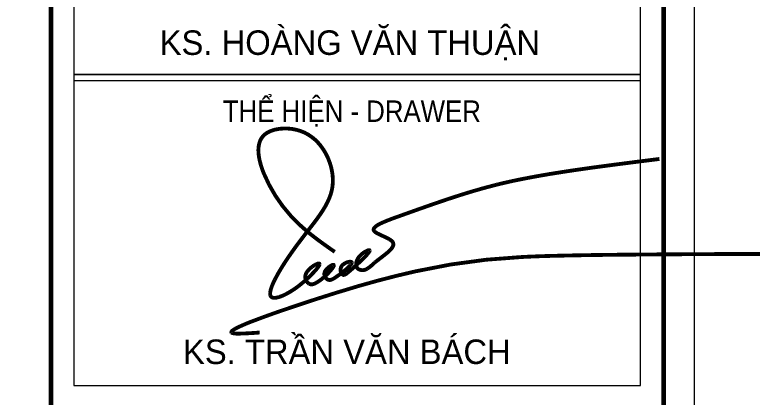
# Model space of a CAD drawing. Header units: millimetres. Extents: x 480521 to 6014615, y -961280 to 187869.
# Drawn here: x 790950 to 793877, y -76498 to -75000 of the extents above; entities that cross this region are included whole.
import ezdxf
from ezdxf.enums import TextEntityAlignment as Align

# ---------------------------------------------------------------- set-up
doc = ezdxf.new("R2010")
doc.units = ezdxf.units.MM
doc.header["$LTSCALE"] = 600
doc.header["$MEASUREMENT"] = 0
doc.layers.get('0').update_dxf_attribs({"lineweight": 0})
doc.layers.get('Defpoints').update_dxf_attribs({"lineweight": 0})
for name, color, linetype, lineweight in [('ISO', 153, 'Continuous', 13), ('Khungten_LCDI', 7, 'Continuous', 25), ('LC Net dam 1', 30, 'Continuous', 30), ('LC Net thay', 7, 'Continuous', 25), ('LC Text1', 3, 'Continuous', 20)]:
    doc.layers.add(name, color=color, linetype=linetype, lineweight=lineweight)
doc.styles.add('Khungten', font='VHAVAN.TTF', dxfattribs={"width": 0.9, "height": 5000})
doc.styles.add('LC 1', font='VHAVANB.TTF')
doc.styles.add('Title', font='VHBLACK.TTF')
doc.styles.add('VNAVANTH', font='VHAVANB.TTF', dxfattribs={"width": 0.6})

# ---------------------------------------------------------------- blocks, each defined once
blk = doc.blocks.new('Trần Văn Bách')
at = {"layer": 'ISO', "ltscale": 2, "const_width": 50}
for points in [[(980.8, 1053.8, -0.01022), (749.2, 1219.2, -0.025576), (525, 1405.1, -0.109582), (51.4, 2085.6, -0.038788), (-0.7, 2251.2, -0.040704), (-15.6, 2355.1, -0.099207), (1.2, 2491.7, -0.197572), (113.9, 2618, -0.065833), (206.6, 2651.7, -0.07266), (369.6, 2664.6, -0.095516), (587.7, 2610.7, -0.116725), (796, 2441.1, -0.152589), (956.3, 2013.4, -0.110058), (908.9, 1753.7, -0.045325), (822.1, 1590.6, -0.020049), (702.5, 1422.4, 0.005743), (482.9, 1136, 0.015063), (327.2, 911.8, 0.026421), (198.7, 692.4, 0.02793), (157.3, 599, 0.059452), (137.9, 524.2, 0.100604), (140.7, 483.9, 0.270443), (171.6, 455.6, 0.075554), (199, 453.2, 0.064655), (252.6, 463.6, 0.044002), (342.9, 501.5, 0.043152), (504.1, 604.2, 0.047791), (722.1, 804, 0.045354), (771.9, 867.9, 0.128743), (782.4, 894.3, 0.430973), (774.7, 901.9, 0.116048), (752.8, 897.5, 0.073424), (684.5, 858.5, 0.080154), (618.4, 791.3, 0.464056), (648.8, 635.3, 0.188315), (695.6, 631.1, 0.064056), (734.5, 647, 0.051494), (819.8, 705.7, 0.049341), (941, 827.1, 0.048911), (965.5, 863.8, 0.18784), (969.6, 880.5, 0.329532), (964.2, 884.8, 0.143882), (942.7, 879.2, 0.133952), (858.4, 807.4, 0.117911), (844.8, 768.5, 0.27645), (889.4, 691.7, 0.2053), (933.7, 689.3, 0.067297), (983.2, 715.3, 0.029006), (1125.5, 822.1, 0.048093), (1188, 883.4, 0.136425), (1203.3, 912, 0.384479), (1195.2, 923.3, 0.12352), (1168, 923.6, 0.15704), (1080.3, 879.3, 0.224209), (1057.1, 810.9, 0.107777), (1068.9, 770.7, 0.136329), (1084, 754.9, 0.188856), (1103, 753.1, 0.108153), (1136.9, 771.6, 0.015155), (1215.8, 838.2, 0.01833), (1370.8, 984.2, 0.047336), (1431, 1055.5, 0.195262), (1436.9, 1073.6, 0.285911), (1432.1, 1076.9, 0.117234), (1405.8, 1070.4, 0.114612), (1297.5, 987.9, 0.086394), (1267.7, 935.4, 0.184268), (1266.8, 855.7, 0.201911), (1301.3, 823, 0.225041), (1398, 829.2, 0.069781), (1502.8, 914.7, 0.005616), (1655.4, 1032.7, 0.044818), (1715.7, 1089.5, 0.069483), (1739.9, 1125.5, 0.140904), (1746.2, 1159.4, 0.163324), (1730.2, 1190.6, 0.067172), (1692.6, 1219.2, 0.030514), (1614.4, 1258.4, -0.020559), (1537.3, 1295.3, -0.062559), (1501.5, 1319.6, -0.205281), (1488.4, 1344.6, -0.180647), (1499.1, 1370.2, -0.071018), (1529.5, 1396.4, -0.043367), (1603.5, 1435.9, -0.021402), (1802.8, 1513, -0.002059), (2178.3, 1646.7, -0.006306), (2587, 1785, -0.01676), (3093, 1930.8, -0.011769), (3423.5, 2004.4, -0.011389), (3977.5, 2100.8, -0.004152), (4378.6, 2158.8, -0.003025), (5220.9, 2267.2)], [(0, 0, -0.014993), (-272, -14.8, -0.056033), (-351.5, -9, -0.160922), (-367.7, -0.6, -0.319142), (-367.6, 11.6, -0.094176), (-352.7, 27.3, -0.047915), (-284, 67.3, -0.021791), (-105.1, 143.7, -0.011406), (386.1, 319.6, -0.011123), (1293.8, 607.8, -0.015568), (2035.3, 799.2, -0.043516), (3423.3, 986.4, -0.006276), (3804.3, 1001.1, -0.003589), (4638.9, 1015.8, -0.002108), (6536.6, 1026.4)]]:
    blk.add_lwpolyline(points, format="xyb", dxfattribs=at)
blk = doc.blocks.new('lcdi fix')
at = {"layer": 'Defpoints', "lineweight": 0}
blk.add_lwpolyline([(-1200, -14850), (-1200, 14850), (40800, 14850), (40800, -14850)], close=True, dxfattribs=at)
at = {"layer": 'Khungten_LCDI', "color": 5, "lineweight": 60}
blk.add_line((36600, 14650), (36600, -14650), dxfattribs=at)
at = {"layer": 'Khungten_LCDI', "color": 5, "lineweight": 25}
blk.add_line((40600, -14650), (40600, 14650), dxfattribs=at)
at = {"layer": 'Khungten_LCDI', "color": 5, "lineweight": 60}
blk.add_lwpolyline([(0, -14650), (0, 14650), (40600, 14650), (40600, -14650)], close=True, dxfattribs=at)
at = {"layer": 'Khungten_LCDI', "color": 9, "lineweight": 15}
for points in [[(36750, -5485), (40450, -5485), (40450, -3372.2), (36750, -3372.2)], [(36750, -7517.3), (40450, -7517.3), (40450, -5485), (36750, -5485)], [(36750, -7517.3), (40450, -7517.3), (40450, -5526.4), (36750, -5526.4)]]:
    blk.add_lwpolyline(points, close=True, dxfattribs=at)
at = {"layer": 'LC Net dam 1', "xscale": 0.5, "yscale": 0.5, "zscale": 0.5}
blk.add_blockref('Trần Văn Bách', (37963.4, -7170.7), dxfattribs=at)
at = {"color": 7, "style": 'VNAVANTH'}
for s, p in [('ks. hoµng v¨n thuËn', (38552.7, -5357.2)), ('ks. trÇn v¨n b¸ch', (38532.9, -7376.4))]:
    blk.add_text(s, height=160, dxfattribs=at).set_placement(p, align=Align.CENTER)
at = {"color": 7, "style": 'Khungten', "width": 0.9}
blk.add_text('thÓ hiÖn - drawer', height=140, dxfattribs=at).set_placement((38565.6, -5794.9), align=Align.CENTER)
at = {"color": 7, "style": 'Khungten', "width": 0.8}
for tag, p in [('REVISION', (39498.8, -10746.3)), ('NGAYHT', (39546.1, -11609.4))]:
    blk.add_attdef(tag, text='', height=200, dxfattribs=at).set_placement(p, align=Align.CENTER)
at = {"layer": 'LC Text1', "color": 3, "style": 'LC 1', "width": 1.834006}
for tag, p, p2 in [('TENBANVE1', (36912.7, -8885.8), (40339.1, -8885.8)), ('TENBANVE2', (36912.7, -9562.5), (40339.1, -9562.5))]:
    blk.add_attdef(tag, text='', height=250, dxfattribs=at).set_placement(p, p2, align=Align.FIT)
at = {"layer": 'LC Text1', "style": 'Title', "width": 0.7}
blk.add_attdef('SOBANVE', text='', height=250, dxfattribs=at).set_placement((39562, -13896.2), align=Align.CENTER)

msp = doc.modelspace()

# ---------------------------------------------------------------- block references
at = {"layer": 'LC Net thay', "xscale": 0.6000000155618168, "yscale": 0.6000000155618168, "zscale": 0.6000000155618168}
msp.add_blockref('lcdi fix', (769130.545, -71942.695), dxfattribs=at)

doc.saveas('drawing.dxf')
